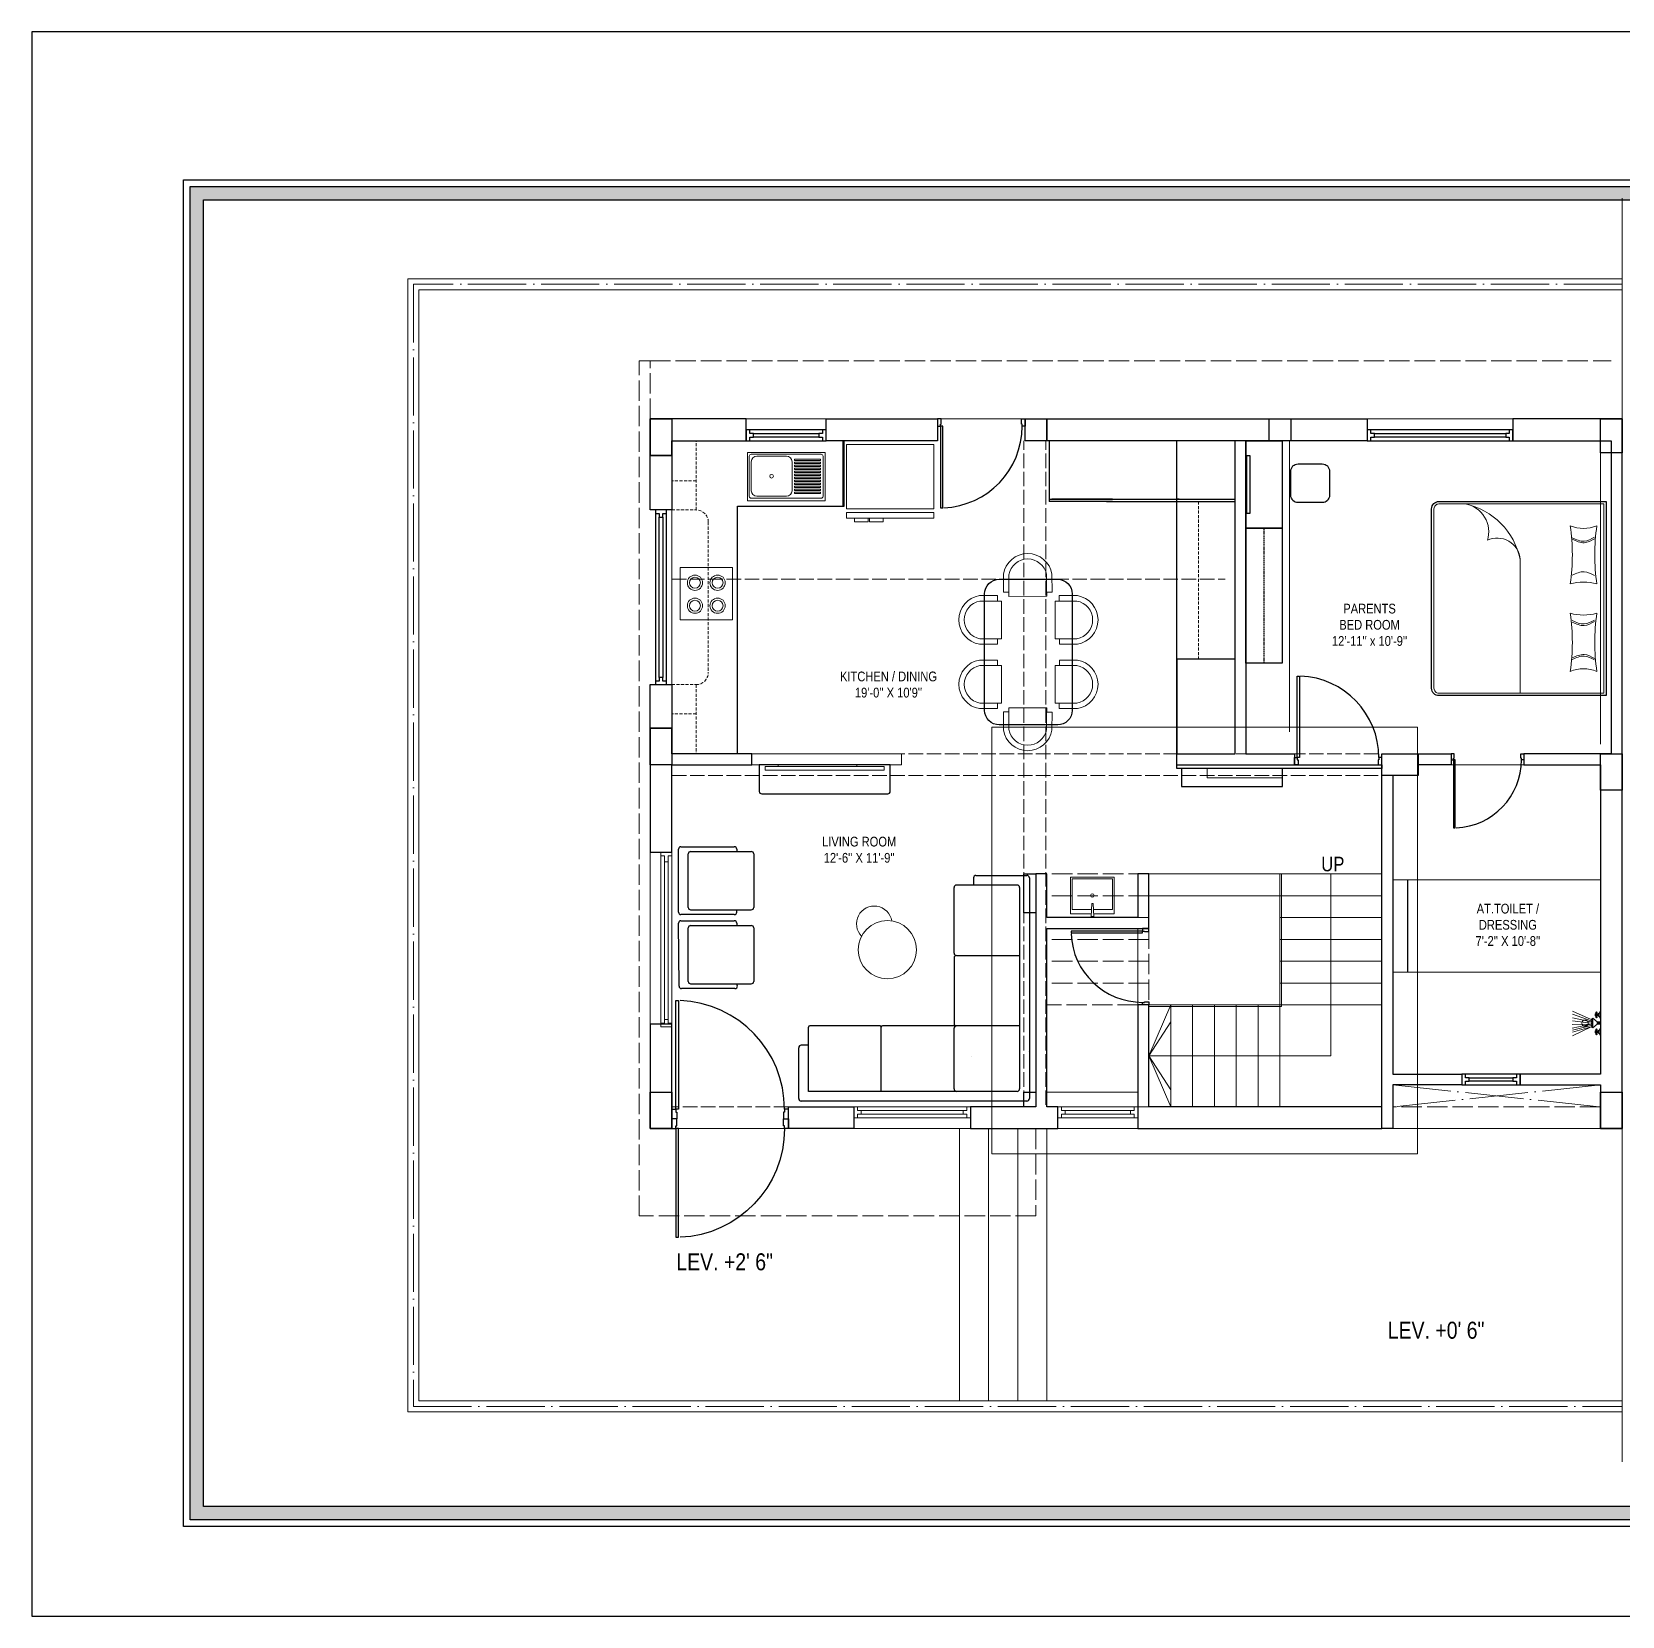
# Model space of a CAD drawing. Header units: millimetres. Extents: x 35877 to 3066687, y -650199 to -40525.
# Drawn here: x 151251 to 151906, y -179881 to -179228 of the extents above; entities that cross this region are included whole.
import ezdxf

# ---------------------------------------------------------------- set-up
doc = ezdxf.new("R2010")
doc.units = ezdxf.units.MM
doc.header["$MEASUREMENT"] = 0
for name, pattern in [('ACAD_ISO02W100', [15, 12, -3]), ('ACAD_ISO04W100', [30, 24, -3, 0, -3]), ('DASHED', [0.75, 0.5, -0.25]), ('DASHED2', [0.375, 0.25, -0.125]), ('HIDDEN', [0.375, 0.25, -0.125])]:
    doc.linetypes.add(name, pattern=pattern)
for name, color, linetype in [('AR DOOR', 40, 'Continuous'), ('AR ELE-5', 134, 'Continuous'), ('GROUND FLOOR  ( Text )', 251, 'Continuous'), ('str coll', 6, 'Continuous')]:
    doc.layers.add(name, color=color, linetype=linetype)
for name, color, linetype, lineweight in [('CENTERLINE ( COLUMN ) ~ DIM', 7, 'Continuous', 9), ('COLUMN', 1, 'Continuous', 30), ('dim05', 1, 'Continuous', 13), ('FIRST FLOOR ( TEXT )', 7, 'Continuous', 9), ('FUR', 250, 'Continuous', 0), ('FURNITURE', 32, 'Continuous', 9), ('GROUND FLOOR', 7, 'Continuous', 9), ('GROUND FLOOR  ( PLINE )', 251, 'Continuous', 30), ('GROUND FLOOR ( DW_RAIL )', 7, 'Continuous', 9), ('GROUND FLOOR ( STAIR )', 251, 'Continuous', 9), ('Labelling', 1, 'Continuous', 25), ('NAME PLATE', 7, 'Continuous', 25), ('UTILITY', 48, 'Continuous', 9), ('XX~SLAB ( BEAM )~ ( DIM )', 7, 'Continuous', 9)]:
    doc.layers.add(name, color=color, linetype=linetype, lineweight=lineweight)
doc.layers.add('XX~SLAB ( PLINE )', color=251, linetype='Continuous', plot=False)
doc.styles.add("Cn_BT_0'-0", font='swissc.ttf')
doc.styles.add('KATHA', font='swissc.ttf')

# ---------------------------------------------------------------- blocks, each defined once
blk = doc.blocks.new('LAYOUT FILE')
at = {"layer": 'NAME PLATE', "true_color": 0xd39e00}
h = blk.add_hatch(color=42, dxfattribs=at)
h.paths.add_polyline_path([(3346889.83, -513806.18), (3346889.83, -514260.7), (3347535.56, -514260.7), (3347535.56, -513806.18)])
h.paths.add_polyline_path([(3346894.36, -513810.71), (3347531.03, -513810.71), (3347531.03, -514256.17), (3346894.36, -514256.17)], flags=16)
at = {"layer": 'NAME PLATE', "color": 42, "true_color": 0xd39e00}
for points in [[(3346887.56, -513803.91), (3347537.83, -513803.91), (3347537.83, -514262.96), (3346887.56, -514262.96)], [(3346889.83, -513806.18), (3347535.56, -513806.18), (3347535.56, -514260.7), (3346889.83, -514260.7)], [(3346894.36, -513810.71), (3347531.03, -513810.71), (3347531.03, -514256.17), (3346894.36, -514256.17)]]:
    blk.add_lwpolyline(points, close=True, dxfattribs=at)
blk = doc.blocks.new('*U116')
for points in [[(-40, 0), (0, 0), (0, 30), (10, 30), (10, 100), (-40, 100)], [(0, 0), (0, -1120), (30, -1120), (30, 0)], [(1160, 0), (1120, 0), (1120, 30), (1110, 30), (1110, 100), (1160, 100)]]:
    blk.add_lwpolyline(points, close=True)
at = {"layer": 'AR ELE-5', "linetype": 'ByBlock', "ltscale": 15}
blk.add_arc((-2, 1), 1122, 272.373, 359.9653, dxfattribs=at)
blk = doc.blocks.new('*U18')
for points in [[(0, 0), (0, 1120), (-30, 1120), (-30, 0)], [(40, 0), (0, 0), (0, -30), (-10, -30), (-10, -100), (40, -100)], [(-1160, 0), (-1120, 0), (-1120, -30), (-1110, -30), (-1110, -100), (-1160, -100)]]:
    blk.add_lwpolyline(points, close=True)
at = {"layer": 'AR ELE-5', "linetype": 'ByBlock', "ltscale": 15}
blk.add_arc((2, -1), 1122, 92.373, 179.9653, dxfattribs=at)
blk = doc.blocks.new('*U20')
for points in [[(0, 0), (0, 1120), (30, 1120), (30, 0)], [(-40, 0), (0, 0), (0, -30), (10, -30), (10, -100), (-40, -100)], [(1160, 0), (1120, 0), (1120, -30), (1110, -30), (1110, -100), (1160, -100)]]:
    blk.add_lwpolyline(points, close=True)
at = {"layer": 'AR ELE-5', "linetype": 'ByBlock', "ltscale": 15}
blk.add_arc((-2, -1), 1122, 0.0347, 87.627, dxfattribs=at)
blk = doc.blocks.new('*U25')
for points in [[(-40, 0), (0, 0), (0, 30), (10, 30), (10, 100), (-40, 100)], [(0, 0), (0, -1120), (30, -1120), (30, 0)], [(1160, 0), (1120, 0), (1120, 30), (1110, 30), (1110, 100), (1160, 100)]]:
    blk.add_lwpolyline(points, close=True)
at = {"layer": 'AR ELE-5', "linetype": 'ByBlock', "ltscale": 15}
blk.add_arc((-2, 1), 1122, 272.373, 359.9653, dxfattribs=at)
blk = doc.blocks.new('A$C07311617')
at = {"layer": 'UTILITY'}
h = blk.add_hatch(color=7, dxfattribs=at)
h.paths.add_polyline_path([(-3.13, 2.02), (-3.13, 0), (-3.74, 0), (-3.74, 0.46), (-3.74, 1.42)])
h.paths.add_polyline_path([(-3.13, 0), (-3.13, -0.46), (-3.13, -2.02), (-3.74, -1.59), (-3.74, -0.46), (-3.74, 0)])
h = blk.add_hatch(color=7, dxfattribs=at)
h.paths.add_polyline_path([(0, 0.46), (0, 0), (-1.35, 0), (-1.35, 0.46)])
h.paths.add_polyline_path([(0, 0), (0, -0.46), (-1.35, -0.46), (-1.35, 0)])
at = {"layer": 'UTILITY', "color": 7}
for p, q in [((-3.74, 1.42), (-11.52, 4.9)), ((-3.74, 0.94), (-11.52, 3.66)), ((-3.74, 0.46), (-11.52, 2.15)), ((-3.74, 0), (-11.52, 0.93)), ((-3.13, 2.02), (-3.74, 1.42)), ((-3.13, -0.46), (-3.13, 2.02)), ((-1.35, 0.46), (-3.13, 2.02)), ((-3.13, 0.46), (-3.13, 1.42)), ((-1.74, 3.79), (-1.74, 4.05)), ((-1.74, 2.99), (-1.74, 2.72)), ((-1.47, 3.79), (-1.47, 4.05)), ((-1.47, 2.99), (-1.47, 2.72)), ((-1.35, -0.46), (-1.35, 0.46)), ((-1.35, 0.46), (0, 0.46)), ((-0.8, 3.9), (-0.8, 2.88)), ((-0.27, 2.44), (-0.27, 4.33)), ((0, -0.46), (0, 0.46)), ((-3.74, -0.46), (-11.62, -0.61)), ((-3.74, -0.46), (-11.57, -2.09)), ((-3.74, -1.03), (-11.52, -2.96)), ((-3.74, -1.59), (-11.52, -5.3)), ((-3.74, -1.59), (-11.52, -3.73)), ((-3.74, -1.59), (-3.13, -2.02)), ((-3.13, -0.46), (-3.13, -2.02)), ((-1.35, -0.46), (-3.13, -2.02)), ((-1.74, -3.22), (-1.74, -2.95)), ((-1.74, -4.02), (-1.74, -4.29)), ((-1.47, -3.22), (-1.47, -2.95)), ((-1.47, -4.02), (-1.47, -4.29)), ((-1.35, -0.46), (0, -0.46)), ((-0.8, -4.13), (-0.8, -3.11)), ((-0.27, -2.68), (-0.27, -4.56))]:
    blk.add_line(p, q, dxfattribs=at)
for points in [[(-1.35, 0.46), (-3.13, 2.02)], [(-3.13, -2.02), (-1.35, -0.46)]]:
    blk.add_lwpolyline(points, dxfattribs=at)
for points in [[(-1.07, 2.99), (-2.14, 2.99), (-2.14, 3.79), (-1.07, 3.79)], [(-1.07, -3.22), (-2.14, -3.22), (-2.14, -4.02), (-1.07, -4.02)]]:
    blk.add_lwpolyline(points, close=True, dxfattribs=at)
for centre, radius in [((-6.31, 0), 1.33), ((-1.6, 4.32), 0.298), ((-1.6, 3.39), 0.298), ((-1.6, 2.45), 0.298), ((-1.6, -2.69), 0.298), ((-1.6, -3.62), 0.298), ((-1.6, -4.55), 0.298)]:
    blk.add_circle(centre, radius, dxfattribs=at)
for centre, start, end in [((-1.47, 5.26), 285.25514, 344.74494), ((-1.47, 1.52), 15.25506, 74.74486), ((-1.47, -1.75), 285.25514, 344.74494), ((-1.47, -5.49), 15.25506, 74.74486)]:
    blk.add_arc(centre, 1.52, start, end, dxfattribs=at)
blk = doc.blocks.new('sf sfs')
at = {"layer": 'FURNITURE'}
blk.add_line((3348685.97, -514612.12), (3348664.42, -514612.12), dxfattribs=at)
blk.add_lwpolyline([(3348664.42, -514612.12), (3348664.42, -514590.57), (3348685.97, -514590.57), (3348685.97, -514612.12)], dxfattribs=at)
for centre, radius in [((3348670.49, -514596.83), 3.14), ((3348670.49, -514596.83), 2.24), ((3348679.82, -514596.83), 3.14), ((3348679.82, -514596.83), 2.24), ((3348670.49, -514606.3), 3.14), ((3348679.82, -514606.3), 3.14), ((3348670.49, -514606.3), 2.24), ((3348679.82, -514606.3), 2.24)]:
    blk.add_circle(centre, radius, dxfattribs=at)
blk = doc.blocks.new('SED S')
at = {"layer": 'FURNITURE', "elevation": -0.07, "flags": 128}
for points in [[(3340639.61, -514630.85), (3340639.61, -514629.27), (3340645.24, -514629.27), (3340645.24, -514630.85)], [(3340645.71, -514630.85), (3340645.71, -514629.27), (3340651.34, -514629.27), (3340651.34, -514630.85)]]:
    blk.add_lwpolyline(points, dxfattribs=at)
at = {"layer": 'FURNITURE', "elevation": -0.07}
for points in [[(3340618.66, -514630.85), (3340618.66, -514633.06), (3340654.66, -514633.06), (3340654.66, -514630.85)], [(3340618.66, -514634.61), (3340618.66, -514661.17), (3340654.66, -514661.17), (3340654.66, -514634.61)]]:
    blk.add_lwpolyline(points, close=True, dxfattribs=at)
blk = doc.blocks.new('SD DSD')
at = {"layer": 'FURNITURE'}
for p, q in [((3348486.7, -514623.32), (3348486.68, -514619.42)), ((3348486.7, -514623.32), (3348502.25, -514623.25)), ((3348502.23, -514619.34), (3348502.25, -514623.25)), ((3348483.69, -514625.26), (3348479.79, -514625.25)), ((3348483.69, -514625.26), (3348483.66, -514640.81)), ((3348505.76, -514625.26), (3348509.66, -514625.25)), ((3348505.76, -514625.26), (3348505.79, -514640.81)), ((3348479.75, -514640.8), (3348483.66, -514640.81)), ((3348509.7, -514640.8), (3348505.79, -514640.81)), ((3348479.75, -514651.77), (3348483.66, -514651.76)), ((3348483.69, -514667.31), (3348483.66, -514651.76)), ((3348505.76, -514667.31), (3348505.79, -514651.76)), ((3348509.7, -514651.77), (3348505.79, -514651.76)), ((3348483.69, -514667.31), (3348479.79, -514667.32)), ((3348486.7, -514669.25), (3348486.68, -514673.16)), ((3348486.7, -514669.25), (3348502.25, -514669.32)), ((3348505.76, -514667.31), (3348509.66, -514667.32)), ((3348502.23, -514673.23), (3348502.25, -514669.32))]:
    blk.add_line(p, q, dxfattribs=at)
at = {"layer": 'FURNITURE', "flags": 128}
for points in [[(3348502.23, -514621.56), (3348504.46, -514621.55), (3348504.42, -514614.17, 0.853613), (3348484.42, -514614.22), (3348484.46, -514621.65), (3348486.68, -514621.64)], [(3348502.22, -514619.34), (3348502.23, -514621.56), (3348502.2, -514614.36, 0.835758), (3348486.65, -514614.39), (3348486.67, -514619.42), (3348486.68, -514621.64)], [(3348481.97, -514640.8), (3348481.97, -514643.02), (3348474.58, -514643.01, -0.853613), (3348474.58, -514623.01), (3348482.01, -514623.02), (3348482.01, -514625.25)], [(3348507.48, -514640.8), (3348507.48, -514643.02), (3348514.87, -514643.01, 0.853613), (3348514.87, -514623.01), (3348507.44, -514623.02), (3348507.44, -514625.25)], [(3348479.75, -514640.79), (3348481.97, -514640.8), (3348474.77, -514640.78, -0.835758), (3348474.76, -514625.23), (3348479.79, -514625.24), (3348482.01, -514625.25)], [(3348509.7, -514640.79), (3348507.48, -514640.8), (3348514.68, -514640.78, 0.835758), (3348514.69, -514625.23), (3348509.66, -514625.24), (3348507.44, -514625.25)], [(3348481.97, -514651.77), (3348481.97, -514649.55), (3348474.58, -514649.57, 0.853613), (3348474.58, -514669.57), (3348482.01, -514669.55), (3348482.01, -514667.32)], [(3348507.48, -514651.77), (3348507.48, -514649.55), (3348514.87, -514649.57, -0.853613), (3348514.87, -514669.57), (3348507.44, -514669.55), (3348507.44, -514667.32)], [(3348479.75, -514651.78), (3348481.97, -514651.77), (3348474.77, -514651.79, 0.835758), (3348474.76, -514667.34), (3348479.79, -514667.33), (3348482.01, -514667.33)], [(3348509.7, -514651.78), (3348507.48, -514651.77), (3348514.68, -514651.79, -0.835758), (3348514.69, -514667.34), (3348509.66, -514667.33), (3348507.44, -514667.33)], [(3348502.23, -514671.01), (3348504.46, -514671.02), (3348504.42, -514678.4, -0.853613), (3348484.42, -514678.36), (3348484.46, -514670.92), (3348486.68, -514670.93)], [(3348502.22, -514673.23), (3348502.23, -514671.01), (3348502.2, -514678.21, -0.835758), (3348486.65, -514678.18), (3348486.67, -514673.16), (3348486.68, -514670.93)]]:
    blk.add_lwpolyline(points, format="xyb", dxfattribs=at)
at = {"layer": 'FURNITURE', "lineweight": 30}
blk.add_lwpolyline([(3348506.78, -514676.29), (3348482.68, -514676.29, -0.414214), (3348476.68, -514670.29), (3348476.68, -514622.29, -0.414214), (3348482.68, -514616.29), (3348506.78, -514616.29, -0.414214), (3348512.78, -514622.29), (3348512.78, -514670.29, -0.414214)], format="xyb", close=True, dxfattribs=at)

msp = doc.modelspace()

# ---------------------------------------------------------------- linework, layer by layer
at = {"color": 5, "transparency": 33554687}
msp.add_lwpolyline([(151751.76, -179402.16), (151752.93, -179402.16), (151752.93, -179426.17), (151751.76, -179426.17)], close=True, dxfattribs=at)
at = {"lineweight": 9, "transparency": 33554687}
for points in [[(151602.39, -179531.88), (151602.39, -179530.43), (151553.39, -179530.43), (151553.39, -179531.88)], [(151602.39, -179531.88), (151602.39, -179530.43), (151553.39, -179530.43), (151553.39, -179531.88)], [(151591.11, -179530.43), (151591.11, -179529.66), (151558.67, -179529.66), (151558.67, -179530.43)], [(151591.11, -179530.43), (151591.11, -179529.66), (151558.67, -179529.66), (151558.67, -179530.43)]]:
    msp.add_lwpolyline(points, close=True, dxfattribs=at)
at = {"layer": 'CENTERLINE ( COLUMN ) ~ DIM', "transparency": 33554687}
for p, q in [((151505.89, -179402.16), (151514.89, -179402.16)), ((151505.89, -179424.66), (151514.89, -179424.66)), ((151505.89, -179496.66), (151514.89, -179496.66))]:
    msp.add_line(p, q, dxfattribs=at)
at = {"layer": 'COLUMN', "transparency": 33554687}
for points in [[(151505.89, -179387.16), (151514.89, -179387.16), (151514.89, -179402.16), (151505.89, -179402.16)], [(151660.39, -179387.16), (151669.39, -179387.16), (151669.39, -179396.16), (151660.39, -179396.16)], [(151760.89, -179387.16), (151769.89, -179387.16), (151769.89, -179396.16), (151760.89, -179396.16)], [(151897.39, -179387.16), (151906.39, -179387.16), (151906.39, -179401.16), (151897.39, -179401.16)], [(151505.89, -179514.66), (151514.89, -179514.66), (151514.89, -179529.66), (151505.89, -179529.66)], [(151822.39, -179525.16), (151822.39, -179534.16), (151807.39, -179534.16), (151807.39, -179525.16)], [(151897.39, -179525.16), (151906.39, -179525.16), (151906.39, -179540.16), (151897.39, -179540.16)], [(151505.89, -179664.66), (151514.89, -179664.66), (151514.89, -179679.66), (151505.89, -179679.66)], [(151897.39, -179664.66), (151906.39, -179664.66), (151906.39, -179679.66), (151897.39, -179679.66)]]:
    msp.add_lwpolyline(points, close=True, dxfattribs=at)
at = {"layer": 'dim05', "color": 9, "lineweight": 0, "true_color": 0xc7c8ca, "transparency": 33554687}
msp.add_lwpolyline([(151646.67, -179514.18), (151822.03, -179514.18), (151822.03, -179690.08), (151646.67, -179690.08)], close=True, dxfattribs=at)
at = {"layer": 'FUR', "transparency": 33554687}
for p, q in [((151638.17, -179649.98), (151638.17, -179649.98)), ((151638.17, -179649.98), (151638.17, -179649.98)), ((151661.76, -179647.98), (151661.76, -179647.98)), ((151661.76, -179647.98), (151661.76, -179647.98))]:
    msp.add_line(p, q, dxfattribs=at)
at = {"layer": 'FURNITURE', "linetype": 'HIDDEN', "lineweight": 18, "ltscale": 5, "transparency": 33554687}
for p, q in [((151524.89, -179424.66), (151524.89, -179396.16)), ((151731.89, -179421.16), (151731.89, -179464.5)), ((151529.89, -179429.66), (151529.89, -179491.66)), ((151731.89, -179464.5), (151731.89, -179486.16)), ((151514.89, -179496.66), (151524.89, -179496.66)), ((151524.89, -179496.66), (151524.89, -179525.16))]:
    msp.add_line(p, q, dxfattribs=at)
at = {"layer": 'FURNITURE', "lineweight": 30, "ltscale": 0.4, "transparency": 33554687}
for p, q in [((151585.87, -179423.16), (151585.87, -179396.16)), ((151541.89, -179525.16), (151541.89, -179423.16)), ((151541.89, -179423.16), (151585.87, -179423.16))]:
    msp.add_line(p, q, dxfattribs=at)
at = {"layer": 'FURNITURE', "lineweight": 30, "transparency": 33554687}
for p, q in [((151670.39, -179396.16), (151670.39, -179421.16)), ((151722.89, -179421.16), (151722.89, -179396.16)), ((151670.39, -179420.16), (151746.89, -179420.16)), ((151696.39, -179420.16), (151671.39, -179420.16)), ((151723.89, -179420.16), (151722.89, -179420.16)), ((151696.39, -179421.16), (151670.39, -179421.16)), ((151693.89, -179421.16), (151746.89, -179421.16)), ((151722.89, -179525.16), (151722.89, -179421.16)), ((151724.89, -179531.16), (151724.89, -179538.6)), ((151766.39, -179538.6), (151766.39, -179531.16)), ((151724.89, -179538.6), (151766.39, -179538.6)), ((151517.62, -179590.45), (151517.62, -179564.45)), ((151518.62, -179563.45), (151540.62, -179563.45)), ((151541.62, -179564.45), (151541.62, -179565.45)), ((151521.62, -179588.45), (151521.62, -179566.45)), ((151522.62, -179565.45), (151547.62, -179565.45)), ((151548.62, -179566.45), (151548.62, -179588.45)), ((151639.17, -179576.3), (151639.17, -179579.3)), ((151640.17, -179575.3), (151661.17, -179575.3)), ((151662.17, -179576.3), (151662.17, -179667.3)), ((151631.17, -179607.3), (151631.17, -179580.3)), ((151654.17, -179579.3), (151632.17, -179579.3)), ((151657.17, -179579.3), (151654.17, -179579.3)), ((151658.17, -179580.3), (151658.17, -179663.3)), ((151522.62, -179589.45), (151525.62, -179589.45)), ((151525.62, -179589.45), (151547.62, -179589.45)), ((151541.62, -179590.45), (151541.62, -179589.45)), ((151517.88, -179620.96), (151517.62, -179594.95)), ((151540.62, -179591.45), (151518.62, -179591.45)), ((151518.62, -179593.95), (151540.62, -179593.95)), ((151521.62, -179618.95), (151521.62, -179596.95)), ((151522.62, -179595.95), (151547.62, -179595.95)), ((151541.62, -179594.95), (151541.62, -179595.95)), ((151548.62, -179596.95), (151548.62, -179618.95)), ((151631.17, -179609.3), (151631.17, -179636.3)), ((151632.17, -179608.3), (151658.17, -179608.3)), ((151540.88, -179621.96), (151518.88, -179621.96)), ((151522.62, -179619.95), (151525.62, -179619.95)), ((151525.62, -179619.95), (151547.62, -179619.95)), ((151541.88, -179620.96), (151541.62, -179619.95)), ((151571.17, -179664.3), (151571.17, -179637.8)), ((151600.67, -179637.3), (151571.67, -179637.3)), ((151601.17, -179664.3), (151601.17, -179637.8)), ((151658.17, -179637.3), (151601.67, -179637.3)), ((151631.17, -179663.3), (151631.17, -179638.3)), ((151567.17, -179667.3), (151567.17, -179646.3)), ((151571.17, -179645.3), (151568.17, -179645.3)), ((151661.17, -179668.3), (151568.17, -179668.3)), ((151657.17, -179664.3), (151571.17, -179664.3))]:
    msp.add_line(p, q, dxfattribs=at)
at = {"layer": 'FURNITURE', "transparency": 33554687}
for p, q in [((151546.77, -179419.04, 0), (151546.77, -179402.5, 0)), ((151547.55, -179401.72, 0), (151576.4, -179401.72, 0)), ((151547.58, -179416.71, 0), (151547.58, -179404.82, 0)), ((151549.91, -179402.5, 0), (151562.07, -179402.5, 0)), ((151564.4, -179404.82, 0), (151564.4, -179416.71, 0)), ((151577.17, -179402.5, 0), (151577.17, -179419.04, 0)), ((151576.4, -179419.81, 0), (151547.55, -179419.81, 0)), ((151562.07, -179419.04, 0), (151549.91, -179419.04, 0)), ((151864.36, -179500.17), (151864.36, -179444.98))]:
    msp.add_line(p, q, dxfattribs=at)
at = {"layer": 'FURNITURE', "lineweight": 25, "transparency": 33554687}
msp.add_line((151722.89, -179420.16), (151746.89, -179420.16), dxfattribs=at)
at = {"layer": 'FURNITURE', "linetype": 'HIDDEN', "lineweight": 0, "ltscale": 5, "transparency": 33554687}
msp.add_line((151514.89, -179424.66), (151524.89, -179424.66), dxfattribs=at)
at = {"layer": 'FURNITURE', "linetype": 'DASHED', "lineweight": 25, "transparency": 33554687}
msp.add_line((151758.86, -179487.75), (151758.86, -179432.19), dxfattribs=at)
at = {"layer": 'FURNITURE', "transparency": 33554687, "elevation": 0}
for points in [[(151545.99, -179420.95), (151577.99, -179420.95), (151577.99, -179400.95), (151545.99, -179400.95)], [(151565.42, -179403.68), (151576.15, -179403.68), (151576.15, -179404.26), (151565.42, -179404.26)], [(151565.42, -179404.91), (151576.15, -179404.91), (151576.15, -179405.5), (151565.42, -179405.5)], [(151565.42, -179406.15), (151576.15, -179406.15), (151576.15, -179406.74), (151565.42, -179406.74)], [(151565.42, -179407.38), (151576.15, -179407.38), (151576.15, -179407.97), (151565.42, -179407.97)], [(151565.42, -179408.62), (151576.15, -179408.62), (151576.15, -179409.21), (151565.42, -179409.21)], [(151565.42, -179409.86), (151576.15, -179409.86), (151576.15, -179410.44), (151565.42, -179410.44)], [(151565.42, -179411.09), (151576.15, -179411.09), (151576.15, -179411.68), (151565.42, -179411.68)], [(151565.42, -179412.33), (151576.15, -179412.33), (151576.15, -179412.92), (151565.42, -179412.92)], [(151565.42, -179413.56), (151576.15, -179413.56), (151576.15, -179414.15), (151565.42, -179414.15)], [(151565.42, -179414.8), (151576.15, -179414.8), (151576.15, -179415.39), (151565.42, -179415.39)], [(151565.42, -179416.04), (151576.15, -179416.04), (151576.15, -179416.62), (151565.42, -179416.62)], [(151565.42, -179417.27), (151576.15, -179417.27), (151576.15, -179417.86), (151565.42, -179417.86)]]:
    msp.add_lwpolyline(points, close=True, dxfattribs=at)
at = {"layer": 'FURNITURE', "lineweight": 30, "transparency": 33554687}
for points in [[(151751.39, -179396.16), (151766.33, -179396.16), (151766.33, -179432.19), (151751.39, -179432.19)], [(151751.39, -179432.19), (151766.33, -179432.19), (151766.33, -179487.75), (151751.39, -179487.75)], [(151722.89, -179525.16), (151746.89, -179525.16), (151746.89, -179486.16), (151722.89, -179486.16)], [(151722.89, -179529.66), (151807.39, -179529.66), (151807.39, -179531.16), (151722.89, -179531.16)]]:
    msp.add_lwpolyline(points, close=True, dxfattribs=at)
for points in [[(151772.87, -179405.66), (151782.83, -179405.66, -0.414214), (151785.83, -179408.66), (151785.83, -179418.61, -0.414214), (151782.83, -179421.61), (151772.87, -179421.61, -0.414214), (151769.87, -179418.61), (151769.87, -179408.66, -0.414214)], [(151827.86, -179498.17), (151827.86, -179424.17, -0.414214), (151830.86, -179421.17), (151899.79, -179421.17), (151899.79, -179501.17), (151830.86, -179501.17, -0.414214)], [(151604.89, -179540.66), (151604.89, -179529.66), (151550.89, -179529.66), (151550.89, -179540.66, 0.414214), (151551.89, -179541.66), (151603.89, -179541.66, 0.414214)]]:
    msp.add_lwpolyline(points, format="xyb", close=True, dxfattribs=at)
at = {"layer": 'FURNITURE', "linetype": 'HIDDEN', "lineweight": 18, "ltscale": 5, "transparency": 33554687}
for points in [[(151514.89, -179424.66), (151524.89, -179424.66), (151524.89, -179412.67), (151514.89, -179412.67)], [(151514.89, -179496.66), (151524.89, -179496.66), (151524.89, -179508.66), (151514.89, -179508.66)]]:
    msp.add_lwpolyline(points, close=True, dxfattribs=at)
at = {"layer": 'FURNITURE', "transparency": 33554687}
for points in [[(151828.86, -179498.17), (151828.86, -179424.17, -0.414214), (151830.86, -179422.17), (151898.79, -179422.17), (151898.79, -179500.17), (151830.86, -179500.17, -0.414214)], [(151850.84, -179437.18, -0.527965), (151864.36, -179444.98, 0.296489), (151841.72, -179422.17, -0.459377), (151850.84, -179437.18)]]:
    msp.add_lwpolyline(points, format="xyb", close=True, dxfattribs=at)
at = {"layer": 'FURNITURE', "transparency": 33554687, "elevation": -0.01}
for points in [[(151884.97, -179455.16, -0.137163), (151895.97, -179455.16, -0.075726), (151895.97, -179431.16, -0.203137), (151884.97, -179431.16, -0.074116)], [(151884.97, -179467.24, 0.137163), (151895.97, -179467.24, 0.075726), (151895.97, -179491.24, 0.203137), (151884.97, -179491.24, 0.074116)]]:
    msp.add_lwpolyline(points, format="xyb", close=True, dxfattribs=at)
at = {"layer": 'FURNITURE', "transparency": 33554687}
for points in [[(151609.43, -179525.16), (151547.83, -179525.16), (151547.83, -179529.66), (151609.43, -179529.66)], [(151688.42, -179586.91), (151687.85, -179586.91), (151687.59, -179592.2), (151688.67, -179592.2)]]:
    msp.add_lwpolyline(points, close=True, dxfattribs=at)
at = {"layer": 'FURNITURE', "linetype": 'DASHED2', "lineweight": 0, "transparency": 33554687}
msp.add_lwpolyline([(151735.39, -179531.16), (151766.39, -179531.16), (151766.39, -179535.08), (151735.39, -179535.08)], close=True, dxfattribs=at)
at = {"layer": 'FURNITURE', "transparency": 33554687}
for points in [[(151687.64, -179591.12), (151679.13, -179591.11), (151679.14, -179576.02), (151697.14, -179576.04), (151697.13, -179591.13), (151688.62, -179591.12)], [(151687.73, -179589.32), (151679.85, -179589.31), (151679.86, -179576.74), (151696.42, -179576.76), (151696.41, -179589.33), (151688.53, -179589.32)]]:
    msp.add_lwpolyline(points, dxfattribs=at)
for centre, radius in [((151555.99, -179410.77, 0), 0.762), ((151688.14, -179583.56), 0.72), ((151603.68, -179605.92, 0.07), 12)]:
    msp.add_circle(centre, radius, dxfattribs=at)
for centre, radius, start, end in [((151547.55, -179402.5, 0), 0.775, 90, 180), ((151549.91, -179404.82, 0), 2.32, 90, 180), ((151562.07, -179404.82, 0), 2.32, 0, 90), ((151576.4, -179402.5, 0), 0.775, 0, 90), ((151547.55, -179419.04, 0), 0.775, 180, 270), ((151549.91, -179416.71, 0), 2.32, 180, 270), ((151562.07, -179416.71, 0), 2.32, 270, 0), ((151576.4, -179419.04, 0), 0.775, 270, 0), ((151598.25, -179595.22, 0.07), 7.31, 9.19778, 224.68027)]:
    msp.add_arc(centre, radius, start, end, dxfattribs=at)
at = {"layer": 'FURNITURE', "linetype": 'HIDDEN', "lineweight": 18, "ltscale": 5, "transparency": 33554687}
for centre, start, end in [((151524.89, -179429.66), 0, 90), ((151524.89, -179491.66), 270, 0)]:
    msp.add_arc(centre, 5, start, end, dxfattribs=at)
at = {"layer": 'FURNITURE', "lineweight": 30, "transparency": 33554687}
for centre, radius, start, end in [((151518.62, -179564.45), 1, 90, 180), ((151540.62, -179564.45), 1, 0, 90), ((151522.62, -179566.45), 1, 90, 180), ((151547.62, -179566.45), 1, 0, 90), ((151640.17, -179576.3), 1, 90, 180), ((151661.17, -179576.3), 1, 0, 90), ((151632.17, -179580.3), 1, 90, 180), ((151657.17, -179580.3), 1, 0, 90), ((151518.62, -179590.45), 1, 180, 270), ((151522.62, -179588.45), 1, 180, 270), ((151540.62, -179590.45), 1, 270, 0), ((151547.62, -179588.45), 1, 270, 0), ((151518.62, -179594.95), 1, 90, 180), ((151522.62, -179596.95), 1, 90, 180), ((151540.62, -179594.95), 1, 0, 90), ((151547.62, -179596.95), 1, 0, 90), ((151632.17, -179607.3), 1, 180, 270), ((151632.17, -179609.3), 1, 90, 180), ((151518.88, -179620.96), 1, 180, 270), ((151522.62, -179618.95), 1, 180, 270), ((151540.88, -179620.96), 1, 270, 0), ((151547.62, -179618.95), 1, 270, 0), ((151632.17, -179636.3), 1, 180, 270), ((151571.67, -179637.8), 0.5, 90, 180), ((151600.67, -179637.8), 0.5, 0, 90), ((151601.67, -179637.8), 0.5, 90, 180), ((151632.17, -179638.3), 1, 90, 180), ((151568.17, -179646.3), 1, 90, 180), ((151568.17, -179667.3), 1, 180, 270), ((151632.17, -179663.3), 1, 180, 270), ((151632.17, -179663.3), 1, 180, 270), ((151657.17, -179663.3), 1, 270, 0), ((151661.17, -179667.3), 1, 270, 0)]:
    msp.add_arc(centre, radius, start, end, dxfattribs=at)
at = {"layer": 'FURNITURE', "transparency": 33554687}
for points in [[(151894.99, -179435.91, -0.01), (151893.58, -179436.68, -0.01), (151890.58, -179438.31, -0.01), (151887.47, -179436.87, -0.01), (151885.83, -179436.11, -0.01)], [(151894.99, -179436.55, -0.01), (151893.58, -179437.32, -0.01), (151890.58, -179438.95, -0.01), (151887.47, -179437.51, -0.01), (151885.83, -179436.75, -0.01)], [(151894.99, -179451.74, -0.01), (151893.58, -179450.97, -0.01), (151890.58, -179449.34, -0.01), (151887.47, -179450.78, -0.01), (151885.83, -179451.54, -0.01)], [(151894.99, -179470.02, -0.01), (151893.58, -179470.79, -0.01), (151890.58, -179472.43, -0.01), (151887.47, -179470.98, -0.01), (151885.83, -179470.23, -0.01)], [(151894.99, -179470.67, -0.01), (151893.58, -179471.44, -0.01), (151890.58, -179473.07, -0.01), (151887.47, -179471.63, -0.01), (151885.83, -179470.87, -0.01)], [(151894.99, -179485.86, -0.01), (151893.58, -179485.09, -0.01), (151890.58, -179483.46, -0.01), (151887.47, -179484.9, -0.01), (151885.83, -179485.65, -0.01)], [(151894.99, -179486.5, -0.01), (151893.58, -179485.73, -0.01), (151890.58, -179484.1, -0.01), (151887.47, -179485.54, -0.01), (151885.83, -179486.3, -0.01)]]:
    msp.add_open_spline(points, degree=3, knots=[0, 0, 0, 0, 4.577917, 9.671137, 9.671137, 9.671137, 9.671137], dxfattribs=at)
at = {"layer": 'GROUND FLOOR', "transparency": 33554687}
for p, q in [((151906.39, -179296.12), (151906.39, -179817.05)), ((151406.14, -179329.41), (151906.39, -179329.41)), ((151406.14, -179329.41), (151406.14, -179796.41)), ((151410.64, -179333.91), (151906.39, -179333.91)), ((151410.64, -179333.91), (151410.64, -179791.91)), ((151906.39, -179387.16), (151505.89, -179387.16)), ((151624.39, -179387.16), (151624.39, -179396.16)), ((151660.39, -179387.16), (151660.39, -179396.16)), ((151669.39, -179387.16), (151669.39, -179396.16)), ((151801.39, -179387.16), (151801.39, -179396.16)), ((151861.39, -179387.16), (151861.39, -179396.16)), ((151514.89, -179396.16), (151514.89, -179516.16)), ((151624.39, -179396.16), (151514.89, -179396.16)), ((151742.89, -179396.16), (151660.39, -179396.16)), ((151897.39, -179396.16), (151747.39, -179396.16)), ((151514.89, -179424.66), (151505.89, -179424.66)), ((151514.89, -179496.66), (151505.89, -179496.66)), ((151547.83, -179525.16), (151514.89, -179525.16)), ((151547.83, -179525.16), (151547.83, -179529.66)), ((151746.89, -179525.16), (151722.89, -179525.16)), ((151722.89, -179529.66), (151722.89, -179525.16)), ((151751.39, -179525.16), (151769.39, -179525.16)), ((151807.39, -179525.16), (151807.39, -179679.66)), ((151835.89, -179525.16), (151807.39, -179525.16)), ((151835.89, -179525.16), (151835.89, -179529.66)), ((151897.39, -179525.16), (151865.89, -179525.16)), ((151865.89, -179525.16), (151865.89, -179529.66)), ((151514.89, -179529.66), (151514.89, -179679.66)), ((151547.83, -179529.66), (151514.89, -179529.66)), ((151514.89, -179529.66), (151514.89, -179679.66)), ((151574.89, -179529.66), (151514.89, -179529.66)), ((151897.39, -179529.66), (151822.39, -179529.66)), ((151897.39, -179529.66), (151897.39, -179657.16)), ((151811.89, -179534.16), (151811.89, -179657.16)), ((151505.89, -179565.66), (151505.89, -179636.66)), ((151514.89, -179565.66), (151505.89, -179565.66)), ((151706.89, -179592.66), (151706.89, -179574.66)), ((151711.39, -179597.16), (151711.39, -179574.66)), ((151811.89, -179577.16), (151897.39, -179577.16)), ((151706.89, -179679.66), (151706.89, -179597.16)), ((151811.89, -179615.16), (151897.39, -179615.16)), ((151711.39, -179670.66), (151711.39, -179628.66)), ((151514.89, -179636.66), (151505.89, -179636.66)), ((151811.89, -179661.66), (151811.89, -179679.66)), ((151843.39, -179657.16), (151897.39, -179657.16)), ((151843.39, -179661.66), (151897.39, -179661.66)), ((151864.39, -179657.16), (151864.39, -179661.66)), ((151897.39, -179661.66), (151897.39, -179679.66)), ((151664.89, -179670.66), (151562.89, -179670.66)), ((151562.89, -179670.66), (151562.89, -179679.66)), ((151807.39, -179670.66), (151673.89, -179670.66)), ((151906.39, -179679.66), (151505.89, -179679.66)), ((151633.39, -179679.66), (151633.39, -179791.91)), ((151645.39, -179679.66), (151645.39, -179791.91)), ((151657.39, -179679.66), (151657.39, -179791.91)), ((151669.39, -179679.66), (151669.39, -179791.91)), ((151410.64, -179791.91), (151906.39, -179791.91)), ((151406.14, -179796.41), (151906.39, -179796.41))]:
    msp.add_line(p, q, dxfattribs=at)
at = {"layer": 'GROUND FLOOR', "linetype": 'ACAD_ISO02W100', "ltscale": 0.7, "transparency": 33554687}
for p, q in [((151505.89, -179387.16), (151505.89, -179363.16)), ((151897.39, -179670.66), (151811.89, -179670.66))]:
    msp.add_line(p, q, dxfattribs=at)
at = {"layer": 'GROUND FLOOR', "color": 5, "transparency": 33554687}
msp.add_line((151711.39, -179597.16), (151669.39, -179597.16), dxfattribs=at)
at = {"layer": 'GROUND FLOOR', "color": 1, "linetype": 'ACAD_ISO04W100', "transparency": 33554687}
for p, q in [((151811.89, -179661.66), (151897.39, -179670.66)), ((151897.39, -179661.66), (151811.89, -179670.66))]:
    msp.add_line(p, q, dxfattribs=at)
msp.add_lwpolyline([(151906.39, -179331.66), (151408.39, -179331.66), (151408.39, -179794.16), (151906.39, -179794.16)], dxfattribs=at)
at = {"layer": 'GROUND FLOOR', "color": 1, "linetype": 'ACAD_ISO02W100', "ltscale": 0.7, "transparency": 33554687}
msp.add_lwpolyline([(151664.89, -179679.66), (151664.89, -179715.66), (151501.39, -179715.66), (151501.39, -179363.16), (151505.89, -179363.16)], dxfattribs=at)
at = {"layer": 'GROUND FLOOR', "linetype": 'ACAD_ISO02W100', "ltscale": 0.7, "transparency": 33554687}
msp.add_lwpolyline([(151505.89, -179363.16), (151901.89, -179363.16)], dxfattribs=at)
at = {"layer": 'GROUND FLOOR', "transparency": 33554687}
msp.add_lwpolyline([(151765.39, -179574.66), (151765.39, -179628.66), (151711.39, -179628.66)], dxfattribs=at)
at = {"layer": 'GROUND FLOOR  ( PLINE )', "transparency": 33554687}
for p, q in [((151669.39, -179387.16), (151801.39, -179387.16)), ((151669.39, -179396.16), (151669.39, -179387.16)), ((151801.39, -179387.16), (151801.39, -179396.16)), ((151742.89, -179396.16), (151669.39, -179396.16)), ((151801.39, -179396.16), (151742.89, -179396.16)), ((151746.89, -179525.16), (151746.89, -179396.16)), ((151751.39, -179396.16), (151751.39, -179525.16)), ((151722.89, -179529.66), (151722.89, -179525.16)), ((151722.89, -179525.16), (151746.89, -179525.16)), ((151751.39, -179525.16), (151771.35, -179525.16)), ((151771.35, -179525.16), (151771.35, -179529.73)), ((151722.89, -179529.66), (151771.35, -179529.73))]:
    msp.add_line(p, q, dxfattribs=at)
at = {"layer": 'GROUND FLOOR  ( PLINE )', "lineweight": 0, "transparency": 33554687}
msp.add_line((151706.89, -179664.66), (151669.39, -179664.66), dxfattribs=at)
at = {"layer": 'GROUND FLOOR  ( PLINE )', "transparency": 33554687}
for points in [[(151545.49, -179387.16), (151505.89, -179387.16), (151505.89, -179402.16), (151514.89, -179402.16), (151514.89, -179396.16), (151545.49, -179396.16)], [(151578.49, -179387.16), (151624.39, -179387.16), (151624.39, -179396.16), (151578.49, -179396.16)], [(151906.39, -179387.16), (151861.39, -179387.16), (151861.39, -179396.16), (151901.89, -179396.16), (151901.89, -179525.16), (151865.89, -179525.16), (151865.89, -179529.66), (151897.39, -179529.66), (151897.39, -179657.16), (151864.39, -179657.16), (151864.39, -179661.66), (151897.39, -179661.66), (151897.39, -179679.66), (151906.39, -179679.66)], [(151514.89, -179424.66), (151505.89, -179424.66), (151505.89, -179402.16), (151514.89, -179402.16)], [(151514.89, -179514.66), (151505.89, -179514.66), (151505.89, -179496.66), (151514.89, -179496.66)], [(151514.89, -179529.66), (151547.83, -179529.66), (151547.83, -179525.16), (151514.89, -179525.16), (151514.89, -179514.66), (151505.89, -179514.66), (151505.89, -179565.66), (151514.89, -179565.66)], [(151807.39, -179670.66), (151711.39, -179670.66), (151711.39, -179628.66), (151706.89, -179628.66), (151706.89, -179679.66), (151807.39, -179679.66)], [(151514.89, -179636.66), (151505.89, -179636.66), (151505.89, -179679.66), (151514.89, -179679.66)], [(151562.89, -179670.66), (151589.89, -179670.66), (151589.89, -179679.66), (151562.89, -179679.66)]]:
    msp.add_lwpolyline(points, close=True, dxfattribs=at)
for points in [[(151811.89, -179657.16), (151840.38, -179657.16), (151840.38, -179661.66), (151811.89, -179661.66), (151811.89, -179679.66), (151807.39, -179679.66), (151807.39, -179525.16), (151835.89, -179525.16), (151835.89, -179529.66), (151822.39, -179529.66)], [(151811.89, -179534.16), (151811.89, -179657.16)], [(151669.39, -179670.66), (151669.39, -179597.16), (151711.39, -179597.16), (151711.39, -179574.66), (151706.89, -179574.66), (151706.89, -179592.66), (151669.39, -179592.66), (151669.39, -179574.66), (151664.89, -179574.66), (151664.89, -179670.66), (151637.89, -179670.66), (151637.89, -179679.66), (151669.39, -179679.66)], [(151817.89, -179577.16), (151817.89, -179615.16)], [(151669.39, -179679.66), (151669.39, -179679.66), (151673.89, -179679.66), (151673.89, -179670.66), (151669.39, -179670.66)]]:
    msp.add_lwpolyline(points, dxfattribs=at)
at = {"layer": 'GROUND FLOOR ( DW_RAIL )', "transparency": 33554687}
for points in [[(151514.89, -179637.66), (151514.89, -179636.16), (151513.39, -179636.16), (151513.39, -179634.66), (151511.89, -179634.66), (151511.89, -179569.66), (151513.39, -179569.66), (151513.39, -179567.16), (151514.89, -179567.16), (151514.89, -179565.66), (151510.39, -179565.66), (151510.39, -179567.16), (151511.89, -179567.16), (151511.89, -179569.66), (151513.39, -179569.66), (151513.39, -179634.66), (151511.89, -179634.66), (151511.89, -179636.16), (151510.39, -179636.16), (151510.39, -179637.66), (151514.89, -179637.66), (151514.89, -179565.66), (151510.39, -179565.66), (151510.39, -179637.66)], [(151589.89, -179670.66), (151637.89, -179670.66), (151637.89, -179679.66), (151589.89, -179679.66)], [(151637.89, -179670.66), (151636.39, -179670.66), (151636.39, -179672.16), (151634.89, -179672.16), (151634.89, -179673.66), (151592.89, -179673.66), (151592.89, -179672.16), (151591.39, -179672.16), (151591.39, -179670.66), (151589.89, -179670.66), (151589.89, -179675.16), (151591.39, -179675.16), (151591.39, -179673.66), (151592.89, -179673.66), (151592.89, -179672.16), (151634.89, -179672.16), (151634.89, -179673.66), (151636.39, -179673.66), (151636.39, -179675.16), (151637.89, -179675.16), (151637.89, -179670.66), (151589.89, -179670.66), (151589.89, -179675.16), (151637.89, -179675.16)], [(151706.89, -179670.66), (151705.39, -179670.66), (151705.39, -179672.16), (151703.89, -179672.16), (151703.89, -179673.66), (151676.89, -179673.66), (151676.89, -179672.16), (151675.39, -179672.16), (151675.39, -179670.66), (151673.89, -179670.66), (151673.89, -179675.16), (151675.39, -179675.16), (151675.39, -179673.66), (151676.89, -179673.66), (151676.89, -179672.16), (151703.89, -179672.16), (151703.89, -179673.66), (151705.39, -179673.66), (151705.39, -179675.16), (151706.89, -179675.16), (151706.89, -179670.66), (151673.89, -179670.66), (151673.89, -179675.16), (151706.89, -179675.16)]]:
    msp.add_lwpolyline(points, close=True, dxfattribs=at)
at = {"layer": 'GROUND FLOOR ( STAIR )', "color": 5, "linetype": 'ACAD_ISO02W100', "ltscale": 0.7, "transparency": 33554687}
for p, q in [((151711.39, -179574.66), (151669.39, -179574.66)), ((151711.39, -179583.66), (151669.39, -179583.66)), ((151711.39, -179592.66), (151669.39, -179592.66)), ((151711.39, -179597.16), (151711.39, -179628.66)), ((151711.39, -179601.66), (151669.39, -179601.66)), ((151711.39, -179610.66), (151669.39, -179610.66)), ((151711.39, -179619.66), (151669.39, -179619.66)), ((151706.89, -179628.66), (151669.39, -179628.66))]:
    msp.add_line(p, q, dxfattribs=at)
at = {"layer": 'GROUND FLOOR ( STAIR )', "transparency": 33554687}
for p, q in [((151807.39, -179574.66), (151765.39, -179574.66)), ((151765.39, -179574.66), (151765.39, -179670.66)), ((151807.39, -179583.66), (151765.39, -179583.66)), ((151807.39, -179592.66), (151765.39, -179592.66)), ((151807.39, -179601.66), (151765.39, -179601.66)), ((151807.39, -179610.66), (151765.39, -179610.66)), ((151807.39, -179619.66), (151765.39, -179619.66)), ((151807.39, -179628.66), (151711.39, -179628.66)), ((151720.39, -179628.66), (151720.39, -179670.66)), ((151729.39, -179628.66), (151729.39, -179670.66)), ((151738.39, -179628.66), (151738.39, -179670.66)), ((151747.39, -179628.66), (151747.39, -179670.66)), ((151756.39, -179628.66), (151756.39, -179670.66))]:
    msp.add_line(p, q, dxfattribs=at)
msp.add_lwpolyline([(151711.39, -179649.66), (151720.39, -179628.66), (151720.39, -179635.66), (151711.39, -179649.66), (151720.39, -179670.66), (151720.39, -179663.66), (151711.39, -179649.66), (151786.39, -179649.66), (151786.39, -179574.66)], dxfattribs=at)
msp.add_lwpolyline([(151711.39, -179628.66), (151765.39, -179628.66), (151765.39, -179574.66), (151766.09, -179574.66), (151766.09, -179629.36), (151711.39, -179629.36)], close=True, dxfattribs=at)
at = {"layer": 'Labelling', "color": 251, "linetype": 'ACAD_ISO02W100', "lineweight": 0, "ltscale": 0.5, "true_color": 0x636466, "transparency": 33554687}
for p, q in [((151659.89, -179669.91), (151659.89, -179396.16)), ((151668.89, -179669.91), (151668.89, -179396.16)), ((151514.89, -179453.16), (151742.89, -179453.16)), ((151514.89, -179525.16), (151807.39, -179525.16)), ((151514.89, -179534.16), (151807.39, -179534.16)), ((151562.89, -179670.66), (151514.89, -179670.66))]:
    msp.add_line(p, q, dxfattribs=at)
at = {"layer": 'Labelling', "color": 251, "linetype": 'ACAD_ISO02W100', "lineweight": 0, "ltscale": 10, "true_color": 0x636466, "transparency": 33554687}
for p, q in [((151769.39, -179396.16), (151769.39, -179525.16)), ((151897.39, -179401.16), (151897.39, -179525.16)), ((151711.39, -179574.66), (151807.39, -179574.66)), ((151711.39, -179583.66), (151807.39, -179583.66))]:
    msp.add_line(p, q, dxfattribs=at)
at = {"layer": 'Labelling', "lineweight": 30, "ltscale": 10, "transparency": 33554687}
for points in [[(151659.89, -179574.66), (151664.89, -179574.66), (151664.89, -179590.66), (151659.89, -179590.66)], [(151659.89, -179664.66), (151664.89, -179664.66), (151664.89, -179670.66), (151659.89, -179670.66)]]:
    msp.add_lwpolyline(points, close=True, dxfattribs=at)
at = {"layer": 'XX~SLAB ( BEAM )~ ( DIM )', "transparency": 33554687}
for p, q in [((151585.39, -179423.16), (151585.39, -179396.16)), ((151541.89, -179525.16), (151541.89, -179423.16)), ((151541.89, -179423.16), (151585.39, -179423.16))]:
    msp.add_line(p, q, dxfattribs=at)
at = {"layer": 'XX~SLAB ( BEAM )~ ( DIM )', "color": 3, "lineweight": 30, "transparency": 33554687}
msp.add_lwpolyline([(154034.1, -179227.57), (151251.21, -179227.57), (151251.21, -179880.63), (154034.1, -179880.63)], close=True, dxfattribs=at)
at = {"layer": 'XX~SLAB ( PLINE )', "transparency": 33554687}
for points in [[(151545.49, -179396.16), (151546.99, -179396.16), (151546.99, -179394.66), (151548.49, -179394.66), (151548.49, -179393.16), (151575.49, -179393.16), (151575.49, -179394.66), (151576.99, -179394.66), (151576.99, -179396.16), (151578.49, -179396.16), (151578.49, -179391.66), (151576.99, -179391.66), (151576.99, -179393.16), (151575.49, -179393.16), (151575.49, -179394.66), (151548.49, -179394.66), (151548.49, -179393.16), (151546.99, -179393.16), (151546.99, -179391.66), (151545.49, -179391.66), (151545.49, -179396.16), (151578.49, -179396.16), (151578.49, -179391.66), (151545.49, -179391.66)], [(151861.39, -179391.66), (151859.89, -179391.66), (151859.89, -179393.16), (151858.39, -179393.16), (151858.39, -179394.66), (151804.39, -179394.66), (151804.39, -179393.16), (151802.89, -179393.16), (151802.89, -179391.66), (151801.39, -179391.66), (151801.39, -179396.16), (151802.89, -179396.16), (151802.89, -179394.66), (151804.39, -179394.66), (151804.39, -179393.16), (151858.39, -179393.16), (151858.39, -179394.66), (151859.89, -179394.66), (151859.89, -179396.16), (151861.39, -179396.16), (151861.39, -179391.66), (151801.39, -179391.66), (151801.39, -179396.16), (151861.39, -179396.16)], [(151512.64, -179496.66), (151512.64, -179495.16), (151511.14, -179495.16), (151511.14, -179493.66), (151509.64, -179493.66), (151509.64, -179427.66), (151511.14, -179427.66), (151511.14, -179426.16), (151512.64, -179426.16), (151512.64, -179424.66), (151508.14, -179424.66), (151508.14, -179426.16), (151509.64, -179426.16), (151509.64, -179427.66), (151511.14, -179427.66), (151511.14, -179493.66), (151509.64, -179493.66), (151509.64, -179495.16), (151508.14, -179495.16), (151508.14, -179496.66), (151512.64, -179496.66), (151512.64, -179424.66), (151508.14, -179424.66), (151508.14, -179496.66)], [(151864.38, -179657.16), (151862.88, -179657.16), (151862.88, -179658.66), (151861.38, -179658.66), (151861.38, -179660.16), (151843.38, -179660.16), (151843.38, -179658.66), (151841.88, -179658.66), (151841.88, -179657.16), (151840.38, -179657.16), (151840.38, -179661.66), (151841.88, -179661.66), (151841.88, -179660.16), (151843.38, -179660.16), (151843.38, -179658.66), (151861.38, -179658.66), (151861.38, -179660.16), (151862.88, -179660.16), (151862.88, -179661.66), (151864.38, -179661.66), (151864.38, -179657.16), (151840.38, -179657.16), (151840.38, -179661.66), (151864.38, -179661.66)]]:
    msp.add_lwpolyline(points, close=True, dxfattribs=at)

# ---------------------------------------------------------------- block references
at = {"lineweight": 35, "transparency": 33554687, "rotation": 180}
msp.add_blockref('SED S', (3492241.48, -694058.83, 0.07), dxfattribs=at)
at = {"lineweight": 35, "transparency": 33554687}
msp.add_blockref('sf sfs', (-3197146.08, 335142.18), dxfattribs=at)
at = {"layer": 'AR DOOR', "linetype": 'ByBlock', "lineweight": -2, "transparency": 33554687, "extrusion": (0, 0, -1)}
for name, p, xscale, yscale, zscale in [('*U116', (-151625.59, -179390.16), -0.02999999999997555, 0.02999999999997555, -0.02999999999997555), ('*U20', (-151772.55, -179526.73), -0.02999999999997555, 0.02999999999997555, -0.02999999999997555), ('*U25', (-151836.89, -179527.66), -0.02500332000264408, 0.02500332000264408, -0.02500332000264408), ('*U20', (-151516.49, -179671.66), -0.04000000000002399, 0.04000000000002399, -0.04000000000002399)]:
    msp.add_blockref(name, p, dxfattribs=dict(at, xscale=xscale, yscale=yscale, zscale=zscale))
for name, p, xscale, yscale, zscale, rotation in [('*U18', (-151708.76, -179598.21), -0.02624999999989069, 0.02624999999989069, -0.02624999999989069, 270), ('*U20', (-151516.49, -179679.66), 0.04000000000002399, 0.04000000000002399, -0.04000000000002399, 180)]:
    msp.add_blockref(name, p, dxfattribs=dict(at, xscale=xscale, yscale=yscale, zscale=zscale, rotation=rotation))
at = {"layer": 'FURNITURE', "lineweight": 18, "transparency": 33554687, "rotation": 0.03312803684924393}
msp.add_blockref('A$C07311617', (151897.39, -179636.16), dxfattribs=at)
at = {"layer": 'NAME PLATE', "lineweight": 0, "transparency": 33554687, "xscale": 1.209046105522275, "yscale": 1.209046105522275, "zscale": 1.209046105522275}
msp.add_blockref('LAYOUT FILE', (-3895227.67, 441923.97, 0.13), dxfattribs=at)
at = {"layer": 'str coll', "lineweight": 35, "transparency": 33554687}
msp.add_blockref('SD DSD', (-3196832.94, 335163.04), dxfattribs=at)

# ---------------------------------------------------------------- texts
at = {"layer": 'FIRST FLOOR ( TEXT )', "transparency": 33554687, "char_height": 4, "attachment_point": 5, "style": 'KATHA'}
for s, insert in [("PARENTS \\PBED ROOM\\P12'-11'' x 10'-9''", (151802.31, -179472.02)), ("KITCHEN / DINING\\P19'-0'' X 10'9''", (151604.14, -179496.64)), ("LIVING ROOM\\P12'-6'' X 11'-9''", (151592.06, -179564.73)), ("LIVING ROOM\\P12'-6'' X 11'-9''", (151592.06, -179564.73)), ("AT.TOILET /\\PDRESSING\\P7'-2'' X 10'-8''", (151859.3, -179595.68))]:
    msp.add_mtext(s, dxfattribs=dict(at, insert=insert))
at = {"layer": 'GROUND FLOOR  ( Text )', "transparency": 33554687, "insert": (151787.18, -179570.64), "char_height": 6, "attachment_point": 5, "style": "Cn_BT_0'-0"}
msp.add_mtext('UP', dxfattribs=at)
at = {"layer": 'GROUND FLOOR  ( Text )', "color": 1, "transparency": 33554687, "char_height": 7, "attachment_point": 5, "style": "Cn_BT_0'-0"}
for s, insert in [('LEV. +2\' 6"', (151536.63, -179734.6)), ('LEV. +0\' 6"', (151829.72, -179762.8))]:
    msp.add_mtext(s, dxfattribs=dict(at, insert=insert))

doc.saveas('drawing.dxf')
